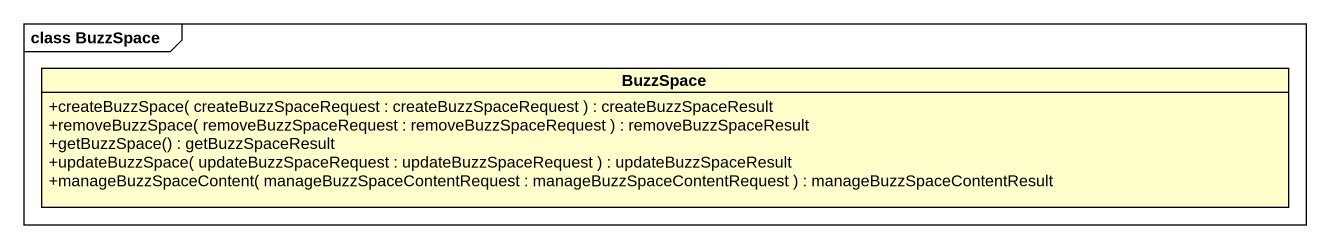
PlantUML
@startuml
mainframe class BuzzSpace
hide circle
hide empty members
skinparam classAttributeIconSize 0
class BuzzSpace {
  +createBuzzSpace( createBuzzSpaceRequest : createBuzzSpaceRequest ) : createBuzzSpaceResult
  +removeBuzzSpace( removeBuzzSpaceRequest : removeBuzzSpaceRequest ) : removeBuzzSpaceResult
  +getBuzzSpace() : getBuzzSpaceResult
  +updateBuzzSpace( updateBuzzSpaceRequest : updateBuzzSpaceRequest ) : updateBuzzSpaceResult
  +manageBuzzSpaceContent( manageBuzzSpaceContentRequest : manageBuzzSpaceContentRequest ) : manageBuzzSpaceContentResult
}
@enduml
